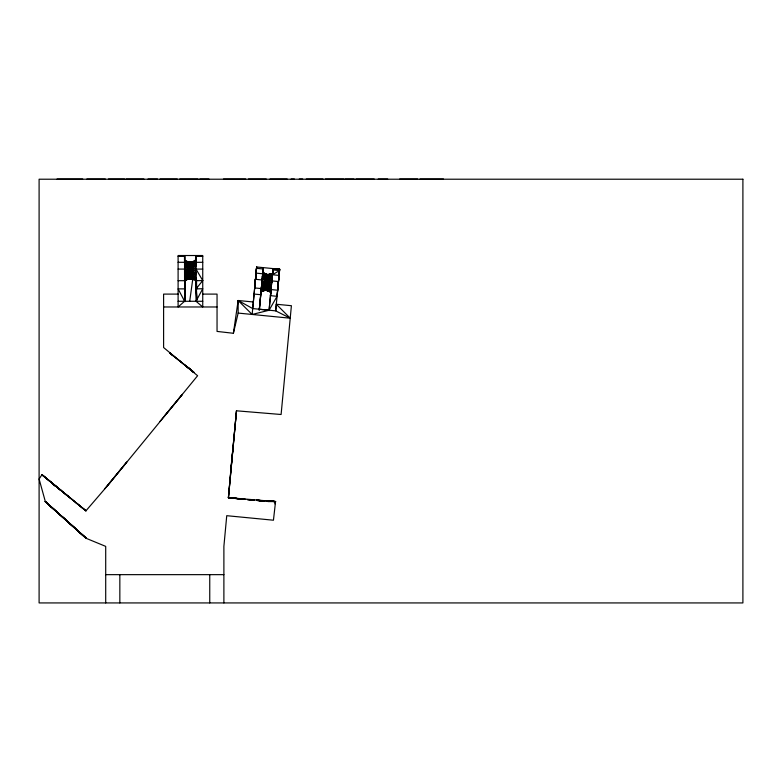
<?xml version="1.0" encoding="UTF-8"?>
<svg xmlns="http://www.w3.org/2000/svg" width="782" height="782" viewBox="0 0 782 782"><rect width="100%" height="100%" fill="white"/><g stroke="black" fill="none" stroke-linecap="round" stroke-linejoin="round"><path stroke-width="1.17" d="M266.691 283.974L271.52 284.638L272.556 273.544L267.552 274.726L266.105 290.288L270.816 291.94L266.115 290.132L261.071 291.139L266.105 290.288L270.807 292.116L271.413 285.704L266.691 283.974L261.784 283.729L259.213 310.552M277.933 287.248L278.47 281.549L271.872 280.904L271.686 282.83L261.96 281.911L263.309 267.63L279.643 269.243L277.072 296.319L269.086 310.249L252.156 314.462L238.148 300.503L233.398 333.279L217.044 331.421L217.044 294.1L202.743 294.1M233.398 333.279L238.148 313.083L290.23 318.206L275.684 310.865L259.36 309.252L263.309 267.63L256.662 266.985L252.156 314.462M269.086 310.249L259.37 309.232L261.628 285.459L266.613 284.873L271.413 285.704L271.041 289.565L277.639 290.21L278.138 285.039M278.412 282.302L278.47 281.549L277.072 296.319L270.455 295.664L273.026 268.597L279.643 269.243L275.684 310.865L276.31 304.247L291.403 305.713L281.1 414.499L236.506 410.804L231.12 467.01M278.46 281.686L279.643 269.243L272.908 269.946L279.506 270.592L272.459 274.756L272.165 277.796L267.121 279.438L262.293 278.353L263.172 268.969L256.535 268.324L256.662 266.985L255.411 280.142L255.489 279.291L271.853 281.021L272.028 279.272L267.121 279.438L271.853 281.021M259.37 309.232L252.713 308.577L256.662 266.985L254.942 285.088M278.558 280.709L279.643 269.243M278.275 283.671L278.47 281.549L278.206 284.365M236.291 498.564L228.422 497.655L230.895 469.396M262.781 273.094L263.309 267.63L262.449 276.75L267.239 278.177L272.165 277.796M271.188 287.991L271.041 289.565L271.344 286.388L261.628 285.459L271.188 287.991L269.057 310.581L270.943 290.562L266.212 288.959L261.325 288.49L266.427 286.789L271.071 289.408L270.455 295.664M240.416 498.984L228.422 497.655L236.506 410.804L228.422 497.655L275.557 501.575L273.446 520.216L226.741 515.69L223.887 546.383L223.887 602.932M255.147 282.888L254.678 287.932L261.325 288.587L261.462 287.092L266.427 286.789M273.026 268.597L272.419 275.098L267.356 276.877L262.576 275.342L267.239 278.079L272.185 277.669L273.026 268.597L272.468 274.57M263.309 267.63L262.762 273.329L267.454 275.899L272.419 275.098L267.512 275.166L262.762 273.329L262.82 272.791L267.571 274.58L272.556 273.72L267.512 275.166L262.82 272.791L267.552 274.726L272.556 273.72M230.661 471.79L232.958 448.223M256.535 268.324L256.066 273.133L262.723 273.778L262.449 276.75L267.239 278.079M255.088 283.504L255.489 279.291L255.343 280.826M272.302 276.251L267.356 276.877L272.185 277.669L262.293 278.353L261.784 283.729L266.613 284.873M255.46 279.526L255.616 278.001M189.713 301.285L192.861 278.402M195.187 261.54L196.018 255.518L196.116 260.338M263.114 290.493L261.071 291.139L266.115 290.132L270.807 292.116M274.893 503.872L275.557 501.575L267.327 501.008M178.1 256.32L184.562 256.32L184.601 288.881L184.562 301.285L178.1 306.974L178.1 255.518L202.743 255.518L202.743 306.974L196.018 301.285L202.743 288.724L196.018 288.881L202.743 280.591L196.018 269.086L202.743 269.086M47.663 503.872L45.366 501.673L49.98 505.886L45.366 501.673L39.1 479.014L41.964 474.713L85.932 510.832L107.202 486.091L197.611 375.731L163.604 347.531L163.604 294.1L178.1 294.1M107.202 486.091L126.792 462.045L104.465 489.053M160.056 421.361L182.392 394.353L164.416 416.063M178.1 262.293L184.601 262.293L190.026 264.687L196.018 265.03L190.026 265.929L184.562 263.554L190.026 264.687L196.018 262.332L202.743 262.293M196.018 280.083L190.026 278.646L184.562 280.259L190.026 278.803L196.018 280.259L196.663 300.376L196.018 278.607L190.026 278.177L184.562 279.516L185.109 301.608L184.562 280.083L187.846 278.939M184.562 272.38L190.026 272.146L196.018 273.505L184.562 272.38L190.026 270.523L196.018 270.464L184.562 266.73L196.018 265.157L190.026 267.356L184.562 266.73M196.018 261.432L190.026 262.879L184.562 260.856L190.026 262.253L196.018 260.856L190.026 262.879L184.562 261.432L190.026 262.41L192.421 262.019M184.65 260.338L184.562 255.518L184.601 301.285L178.1 288.881L184.601 288.881L184.562 270.464L190.026 268.91L196.018 268.558L190.026 267.356L196.018 266.73M184.562 280.2L190.026 278.646L184.562 280.083M184.562 260.68L190.026 262.253L196.018 260.68M196.018 260.856L190.026 262.41L184.562 260.856M196.018 262.332L190.026 263.642L184.562 262.332L184.562 256.32L184.601 269.086L178.1 269.086M196.018 275.919L184.562 274.208L190.026 273.094M271.686 282.83L266.985 280.904L261.96 281.911L261.784 283.729L266.838 282.439L271.52 284.638M190.026 264.687L196.018 263.554M184.562 275.919L190.026 275.127L196.018 277.395L190.026 276.378L184.562 277.395L190.026 275.127L196.018 274.218L190.026 273.7L184.562 274.208M267.512 275.166L272.498 274.247M261.09 291.031L266.115 290.132L261.129 290.503L266.154 289.682L270.943 290.562M196.018 265.03L190.026 266.046L184.562 265.03L190.026 265.929M266.32 287.981L261.325 288.49L266.251 288.705L270.983 290.249L266.32 287.981L271.071 289.408M190.026 273.7L196.018 273.505M196.018 280.689L202.743 280.591M57.057 179.068L82.706 179.068M86.87 179.068L105.326 179.068M108.463 179.068L124.631 179.068M126.088 179.068L143.908 179.068M148.023 179.068L157.514 179.068M160.105 179.068L177.279 179.068M179.772 179.068L197.954 179.068M199.869 179.068L208.941 179.068M223.457 179.068L245.685 179.068M248.432 179.068L266.242 179.068M270.015 179.068L287.19 179.068M291.109 179.068L294.394 179.068M299.31 179.068L302.644 179.068M306.27 179.068L322.966 179.068M325.341 179.068L343.787 179.068M345.009 179.068L354.08 179.068M356.035 179.068L374.216 179.068M378.205 179.068L387.696 179.068M399.661 179.068L417.696 179.068M420.002 179.068L443.502 179.068M196.018 256.32L202.743 256.32M178.1 280.689L184.601 280.689M178.1 301.285L202.743 301.285M163.604 306.974L217.044 306.974M267.903 501.575L275.557 501.575L267.268 501.008M105.707 574.653L223.887 574.653M184.562 270.464L190.026 270.523L196.018 272.38L190.026 272.146M266.545 285.44L271.413 285.704M256.369 500.294L264.766 500.861L257.591 500.441L263.123 500.851M266.515 501.057L275.557 501.575L267.161 501.018M260.015 500.646L263.602 500.861M267.17 501.047L275.557 501.575L267.454 501.057M258.969 500.558L263.71 500.851M184.562 268.558L190.026 268.91M257.043 500.382L265.147 500.91M254.238 500.118L247.513 499.59M256.613 500.285L264.903 500.851M254.394 500.099L247.337 499.542M256.75 500.265L264.981 500.842M238.148 313.083L238.148 300.503L253.339 301.979M272.459 274.756L279.057 275.411M254.082 294.061L260.738 294.706L261.208 289.643L266.212 288.959L270.983 290.249M236.232 498.505L228.422 497.655L245.177 499.317M247.562 499.561L252.351 500.03M257.141 500.509L260.729 500.861M244.209 499.287L228.422 497.655L244.971 499.307M228.422 497.655L245.128 499.346M238.745 498.857L241.804 499.112M191.228 278.822L193.623 279.164M196.018 278.294L184.562 277.395L190.026 277.131L196.018 278.294L190.026 276.378M196.018 278.607L190.026 277.415L184.562 278.607L190.026 278.177L196.018 279.516M263.72 273.602L267.552 274.726M262.684 274.189L267.454 275.899M266.154 289.682L270.865 291.412M262.84 272.625L267.571 274.58M53.958 485.485L56.079 486.414L76.235 502.904M262.293 278.353L266.985 280.904M238.148 300.503L252.713 308.577M179.528 360.805L181.395 362.271L169.987 353.2L193.711 372.193L188.139 367.628M59.266 489.092L60.937 490.373L41.964 474.713L85.932 510.832L76.9 503.442M64.974 493.735L69.872 497.792M181.238 362.164L193.711 372.193L187.651 367.247M173.33 355.878L169.987 353.2L170.926 353.972M172.245 355.008L169.987 353.2L171.424 354.373M184.405 364.666L193.711 372.193L186.839 366.592M185.745 365.732L193.711 372.193M75.434 502.259L85.932 510.832M59.471 489.249L56.079 486.414L60.067 489.728L41.964 474.713L68.171 496.423M48.152 504.282L45.366 501.673L86.255 538.358L105.707 546.383L105.707 602.932M62.961 517.225L86.255 538.358L45.366 501.673L86.255 538.358L45.366 501.673L48.914 504.967M54.29 509.659L45.366 501.673L57.594 512.523M45.366 501.673L86.255 538.358L61.915 516.306M276.31 304.247L290.23 318.206M196.126 279.536L196.663 298.959M196.155 279.096L196.663 297.395M184.66 279.536L185.197 301.246M184.679 279.086L185.207 300.992M196.487 279.604L196.673 289.232M185.002 279.604L185.393 301.285M209.752 574.653L209.752 602.932M196.018 255.518L196.018 301.285M190.026 262.253L190.026 278.803M119.841 574.653L119.841 602.932M742.9 179.215L39.1 179.215L39.1 602.932L742.9 602.932L742.9 179.215"/></g></svg>
